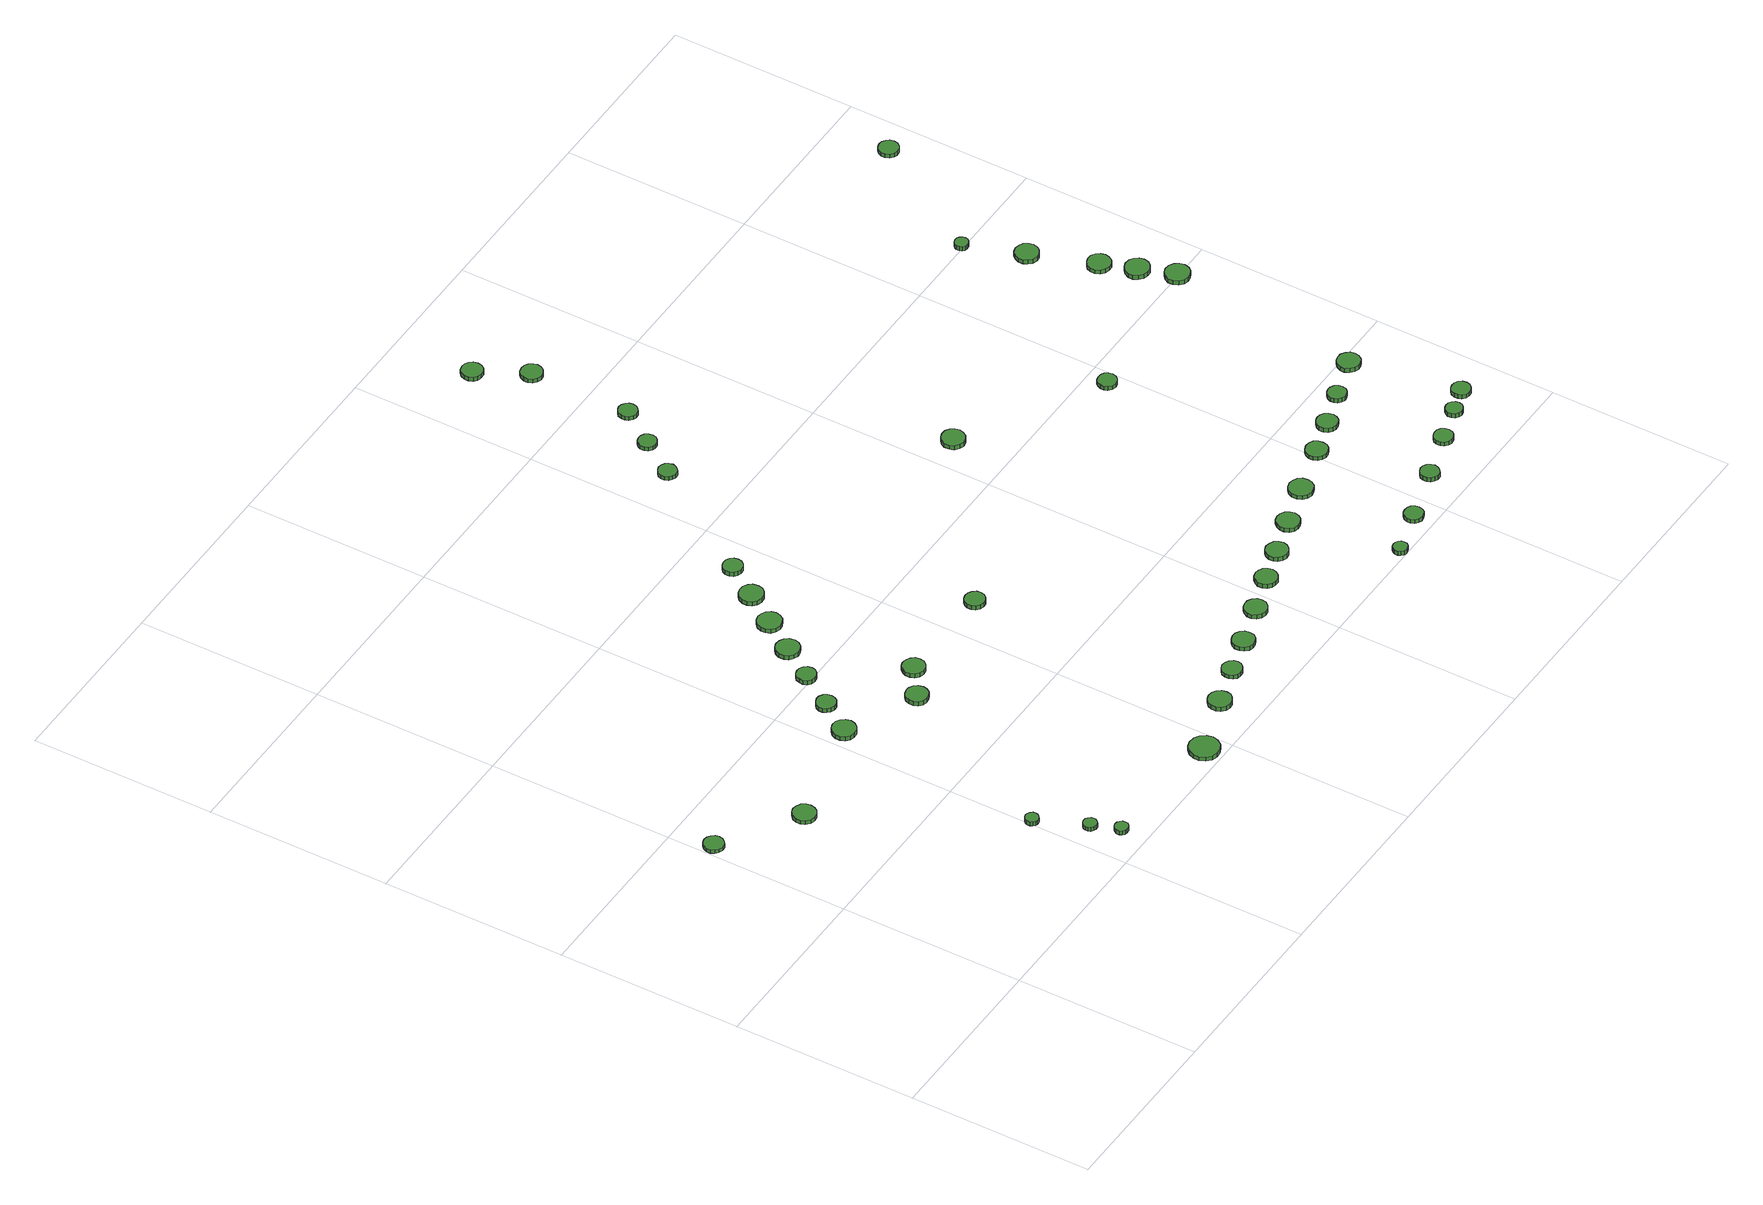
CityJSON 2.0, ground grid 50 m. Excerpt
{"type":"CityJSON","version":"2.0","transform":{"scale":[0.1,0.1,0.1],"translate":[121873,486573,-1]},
"CityObjects":{
"tree1":{"type":"SolitaryVegetationObject","attributes":{"function":"something"},"geometry":[{"type":"MultiSurface","lod":"1","boundaries":[[[0,1,2,3,4,5,6,7,8,9,10,11,12,13,14]],[[15,16,17,18,19,20,21,22,23,24,25,26,27,28,29]],[[0,29,28,1]],[[1,28,27,2]],[[2,27,26,3]],[[3,26,25,4]],[[4,25,24,5]],[[5,24,23,6]],[[6,23,22,7]],[[7,22,21,8]],[[8,21,20,9]],[[9,20,19,10]],[[10,19,18,11]],[[11,18,17,12]],[[12,17,16,13]],[[13,16,15,14]],[[14,15,29,0]]]}]},
"tree2":{"type":"SolitaryVegetationObject","attributes":{"function":"something"},"geometry":[{"type":"MultiSurface","lod":"1","boundaries":[[[30,31,32,33,34,35,36,37,38,39,40,41,42,43,44]],[[45,46,47,48,49,50,51,52,53,54,55,56,57,58,59]],[[30,59,58,31]],[[31,58,57,32]],[[32,57,56,33]],[[33,56,55,34]],[[34,55,54,35]],[[35,54,53,36]],[[36,53,52,37]],[[37,52,51,38]],[[38,51,50,39]],[[39,50,49,40]],[[40,49,48,41]],[[41,48,47,42]],[[42,47,46,43]],[[43,46,45,44]],[[44,45,59,30]]]}]},
"tree3":{"type":"SolitaryVegetationObject","attributes":{"function":"something"},"geometry":[{"type":"MultiSurface","lod":"1","boundaries":[[[60,61,62,63,64,65,66,67,68,69,70,71,72,73,74]],[[75,76,77,78,79,80,81,82,83,84,85,86,87,88,89]],[[60,89,88,61]],[[61,88,87,62]],[[62,87,86,63]],[[63,86,85,64]],[[64,85,84,65]],[[65,84,83,66]],[[66,83,82,67]],[[67,82,81,68]],[[68,81,80,69]],[[69,80,79,70]],[[70,79,78,71]],[[71,78,77,72]],[[72,77,76,73]],[[73,76,75,74]],[[74,75,89,60]]]}]},
"tree4":{"type":"SolitaryVegetationObject","attributes":{"function":"something"},"geometry":[{"type":"MultiSurface","lod":"1","boundaries":[[[90,91,92,93,94,95,96,97,98,99,100,101,102,103,104]],[[105,106,107,108,109,110,111,112,113,114,115,116,117,118,119]],[[90,119,118,91]],[[91,118,117,92]],[[92,117,116,93]],[[93,116,115,94]],[[94,115,114,95]],[[95,114,113,96]],[[96,113,112,97]],[[97,112,111,98]],[[98,111,110,99]],[[99,110,109,100]],[[100,109,108,101]],[[101,108,107,102]],[[102,107,106,103]],[[103,106,105,104]],[[104,105,119,90]]]}]},
"tree5":{"type":"SolitaryVegetationObject","attributes":{"function":"something"},"geometry":[{"type":"MultiSurface","lod":"1","boundaries":[[[120,121,122,123,124,125,126,127,128,129,130,131,132,133,134]],[[135,136,137,138,139,140,141,142,143,144,145,146,147,148,149]],[[120,149,148,121]],[[121,148,147,122]],[[122,147,146,123]],[[123,146,145,124]],[[124,145,144,125]],[[125,144,143,126]],[[126,143,142,127]],[[127,142,141,128]],[[128,141,140,129]],[[129,140,139,130]],[[130,139,138,131]],[[131,138,137,132]],[[132,137,136,133]],[[133,136,135,134]],[[134,135,149,120]]]}]},
"tree6":{"type":"SolitaryVegetationObject","attributes":{"function":"something"},"geometry":[{"type":"MultiSurface","lod":"1","boundaries":[[[150,151,152,153,154,155,156,157,158,159,160,161,162,163,164]],[[165,166,167,168,169,170,171,172,173,174,175,176,177,178,179]],[[150,179,178,151]],[[151,178,177,152]],[[152,177,176,153]],[[153,176,175,154]],[[154,175,174,155]],[[155,174,173,156]],[[156,173,172,157]],[[157,172,171,158]],[[158,171,170,159]],[[159,170,169,160]],[[160,169,168,161]],[[161,168,167,162]],[[162,167,166,163]],[[163,166,165,164]],[[164,165,179,150]]]}]},
"tree7":{"type":"SolitaryVegetationObject","attributes":{"function":"something"},"geometry":[{"type":"MultiSurface","lod":"1","boundaries":[[[180,181,182,183,184,185,186,187,188,189,190,191,192,193,194]],[[195,196,197,198,199,200,201,202,203,204,205,206,207,208,209]],[[180,209,208,181]],[[181,208,207,182]],[[182,207,206,183]],[[183,206,205,184]],[[184,205,204,185]],[[185,204,203,186]],[[186,203,202,187]],[[187,202,201,188]],[[188,201,200,189]],[[189,200,199,190]],[[190,199,198,191]],[[191,198,197,192]],[[192,197,196,193]],[[193,196,195,194]],[[194,195,209,180]]]}]},
"tree8":{"type":"SolitaryVegetationObject","attributes":{"function":"something"},"geometry":[{"type":"MultiSurface","lod":"1","boundaries":[[[210,211,212,213,214,215,216,217,218,219,220,221,222,223,224]],[[225,226,227,228,229,230,231,232,233,234,235,236,237,238,239]],[[210,239,238,211]],[[211,238,237,212]],[[212,237,236,213]],[[213,236,235,214]],[[214,235,234,215]],[[215,234,233,216]],[[216,233,232,217]],[[217,232,231,218]],[[218,231,230,219]],[[219,230,229,220]],[[220,229,228,221]],[[221,228,227,222]],[[222,227,226,223]],[[223,226,225,224]],[[224,225,239,210]]]}]},
"tree9":{"type":"SolitaryVegetationObject","attributes":{"function":"something"},"geometry":[{"type":"MultiSurface","lod":"1","boundaries":[[[240,241,242,243,244,245,246,247,248,249,250,251,252,253,254]],[[255,256,257,258,259,260,261,262,263,264,265,266,267,268,269]],[[240,269,268,241]],[[241,268,267,242]],[[242,267,266,243]],[[243,266,265,244]],[[244,265,264,245]],[[245,264,263,246]],[[246,263,262,247]],[[247,262,261,248]],[[248,261,260,249]],[[249,260,259,250]],[[250,259,258,251]],[[251,258,257,252]],[[252,257,256,253]],[[253,256,255,254]],[[254,255,269,240]]]}]},
"tree10":{"type":"SolitaryVegetationObject","attributes":{"function":"something"},"geometry":[{"type":"MultiSurface","lod":"1","boundaries":[[[270,271,272,273,274,275,276,277,278,279,280,281,282,283,284]],[[285,286,287,288,289,290,291,292,293,294,295,296,297,298,299]],[[270,299,298,271]],[[271,298,297,272]],[[272,297,296,273]],[[273,296,295,274]],[[274,295,294,275]],[[275,294,293,276]],[[276,293,292,277]],[[277,292,291,278]],[[278,291,290,279]],[[279,290,289,280]],[[280,289,288,281]],[[281,288,287,282]],[[282,287,286,283]],[[283,286,285,284]],[[284,285,299,270]]]}]},
"tree11":{"type":"SolitaryVegetationObject","attributes":{"function":"something"},"geometry":[{"type":"MultiSurface","lod":"1","boundaries":[[[300,301,302,303,304,305,306,307,308,309,310,311,312,313,314]],[[315,316,317,318,319,320,321,322,323,324,325,326,327,328,329]],[[300,329,328,301]],[[301,328,327,302]],[[302,327,326,303]],[[303,326,325,304]],[[304,325,324,305]],[[305,324,323,306]],[[306,323,322,307]],[[307,322,321,308]],[[308,321,320,309]],[[309,320,319,310]],[[310,319,318,311]],[[311,318,317,312]],[[312,317,316,313]],[[313,316,315,314]],[[314,315,329,300]]]}]},
"tree12":{"type":"SolitaryVegetationObject","attributes":{"function":"something"},"geometry":[{"type":"MultiSurface","lod":"1","boundaries":[[[330,331,332,333,334,335,336,337,338,339,340,341,342,343,344]],[[345,346,347,348,349,350,351,352,353,354,355,356,357,358,359]],[[330,359,358,331]],[[331,358,357,332]],[[332,357,356,333]],[[333,356,355,334]],[[334,355,354,335]],[[335,354,353,336]],[[336,353,352,337]],[[337,352,351,338]],[[338,351,350,339]],[[339,350,349,340]],[[340,349,348,341]],[[341,348,347,342]],[[342,347,346,343]],[[343,346,345,344]],[[344,345,359,330]]]}]},
"tree13":{"type":"SolitaryVegetationObject","attributes":{"function":"something"},"geometry":[{"type":"MultiSurface","lod":"1","boundaries":[[[360,361,362,363,364,365,366,367,368,369,370,371,372,373,374]],[[375,376,377,378,379,380,381,382,383,384,385,386,387,388,389]],[[360,389,388,361]],[[361,388,387,362]],[[362,387,386,363]],[[363,386,385,364]],[[364,385,384,365]],[[365,384,383,366]],[[366,383,382,367]],[[367,382,381,368]],[[368,381,380,369]],[[369,380,379,370]],[[370,379,378,371]],[[371,378,377,372]],[[372,377,376,373]],[[373,376,375,374]],[[374,375,389,360]]]}]},
"tree14":{"type":"SolitaryVegetationObject","attributes":{"function":"something"},"geometry":[{"type":"MultiSurface","lod":"1","boundaries":[[[390,391,392,393,394,395,396,397,398,399,400,401,402,403,404]],[[405,406,407,408,409,410,411,412,413,414,415,416,417,418,419]],[[390,419,418,391]],[[391,418,417,392]],[[392,417,416,393]],[[393,416,415,394]],[[394,415,414,395]],[[395,414,413,396]],[[396,413,412,397]],[[397,412,411,398]],[[398,411,410,399]],[[399,410,409,400]],[[400,409,408,401]],[[401,408,407,402]],[[402,407,406,403]],[[403,406,405,404]],[[404,405,419,390]]]}]},
"tree15":{"type":"SolitaryVegetationObject","attributes":{"function":"something"},"geometry":[{"type":"MultiSurface","lod":"1","boundaries":[[[420,421,422,423,424,425,426,427,428,429,430,431,432,433,434]],[[435,436,437,438,439,440,441,442,443,444,445,446,447,448,449]],[[420,449,448,421]],[[421,448,447,422]],[[422,447,446,423]],[[423,446,445,424]],[[424,445,444,425]],[[425,444,443,426]],[[426,443,442,427]],[[427,442,441,428]],[[428,441,440,429]],[[429,440,439,430]],[[430,439,438,431]],[[431,438,437,432]],[[432,437,436,433]],[[433,436,435,434]],[[434,435,449,420]]]}]},
"tree16":{"type":"SolitaryVegetationObject","attributes":{"function":"something"},"geometry":[{"type":"MultiSurface","lod":"1","boundaries":[[[450,451,452,453,454,455,456,457,458,459,460,461,462,463,464]],[[465,466,467,468,469,470,471,472,473,474,475,476,477,478,479]],[[450,479,478,451]],[[451,478,477,452]],[[452,477,476,453]],[[453,476,475,454]],[[454,475,474,455]],[[455,474,473,456]],[[456,473,472,457]],[[457,472,471,458]],[[458,471,470,459]],[[459,470,469,460]],[[460,469,468,461]],[[461,468,467,462]],[[462,467,466,463]],[[463,466,465,464]],[[464,465,479,450]]]}]},
"tree17":{"type":"SolitaryVegetationObject","attributes":{"function":"something"},"geometry":[{"type":"MultiSurface","lod":"1","boundaries":[[[480,481,482,483,484,485,486,487,488,489,490,491,492,493,494]],[[495,496,497,498,499,500,501,502,503,504,505,506,507,508,509]],[[480,509,508,481]],[[481,508,507,482]],[[482,507,506,483]],[[483,506,505,484]],[[484,505,504,485]],[[485,504,503,486]],[[486,503,502,487]],[[487,502,501,488]],[[488,501,500,489]],[[489,500,499,490]],[[490,499,498,491]],[[491,498,497,492]],[[492,497,496,493]],[[493,496,495,494]],[[494,495,509,480]]]}]},
"tree18":{"type":"SolitaryVegetationObject","attributes":{"function":"something"},"geometry":[{"type":"MultiSurface","lod":"1","boundaries":[[[510,511,512,513,514,515,516,517,518,519,520,521,522,523,524]],[[525,526,527,528,529,530,531,532,533,534,535,536,537,538,539]],[[510,539,538,511]],[[511,538,537,512]],[[512,537,536,513]],[[513,536,535,514]],[[514,535,534,515]],[[515,534,533,516]],[[516,533,532,517]],[[517,532,531,518]],[[518,531,530,519]],[[519,530,529,520]],[[520,529,528,521]],[[521,528,527,522]],[[522,527,526,523]],[[523,526,525,524]],[[524,525,539,510]]]}]},
"tree19":{"type":"SolitaryVegetationObject","attributes":{"function":"something"},"geometry":[{"type":"MultiSurface","lod":"1","boundaries":[[[540,541,542,543,544,545,546,547,548,549,550,551,552,553,554]],[[555,556,557,558,559,560,561,562,563,564,565,566,567,568,569]],[[540,569,568,541]],[[541,568,567,542]],[[542,567,566,543]],[[543,566,565,544]],[[544,565,564,545]],[[545,564,563,546]],[[546,563,562,547]],[[547,562,561,548]],[[548,561,560,549]],[[549,560,559,550]],[[550,559,558,551]],[[551,558,557,552]],[[552,557,556,553]],[[553,556,555,554]],[[554,555,569,540]]]}]},
"tree20":{"type":"SolitaryVegetationObject","attributes":{"function":"something"},"geometry":[{"type":"MultiSurface","lod":"1","boundaries":[[[570,571,572,573,574,575,576,577,578,579,580,581,582,583,584]],[[585,586,587,588,589,590,591,592,593,594,595,596,597,598,599]],[[570,599,598,571]],[[571,598,597,572]],[[572,597,596,573]],[[573,596,595,574]],[[574,595,594,575]],[[575,594,593,576]],[[576,593,592,577]],[[577,592,591,578]],[[578,591,590,579]],[[579,590,589,580]],[[580,589,588,581]],[[581,588,587,582]],[[582,587,586,583]],[[583,586,585,584]],[[584,585,599,570]]]}]},
"tree21":{"type":"SolitaryVegetationObject","attributes":{"function":"something"},"geometry":[{"type":"MultiSurface","lod":"1","boundaries":[[[600,601,602,603,604,605,606,607,608,609,610,611,612,613,614]],[[615,616,617,618,619,620,621,622,623,624,625,626,627,628,629]],[[600,629,628,601]],[[601,628,627,602]],[[602,627,626,603]],[[603,626,625,604]],[[604,625,624,605]],[[605,624,623,606]],[[606,623,622,607]],[[607,622,621,608]],[[608,621,620,609]],[[609,620,619,610]],[[610,619,618,611]],[[611,618,617,612]],[[612,617,616,613]],[[613,616,615,614]],[[614,615,629,600]]]}]},
"tree22":{"type":"SolitaryVegetationObject","attributes":{"function":"something"},"geometry":[{"type":"MultiSurface","lod":"1","boundaries":[[[630,631,632,633,634,635,636,637,638,639,640,641,642,643,644]],[[645,646,647,648,649,650,651,652,653,654,655,656,657,658,659]],[[630,659,658,631]],[[631,658,657,632]],[[632,657,656,633]],[[633,656,655,634]],[[634,655,654,635]],[[635,654,653,636]],[[636,653,652,637]],[[637,652,651,638]],[[638,651,650,639]],[[639,650,649,640]],[[640,649,648,641]],[[641,648,647,642]],[[642,647,646,643]],[[643,646,645,644]],[[644,645,659,630]]]}]},
"tree23":{"type":"SolitaryVegetationObject","attributes":{"function":"something"},"geometry":[{"type":"MultiSurface","lod":"1","boundaries":[[[660,661,662,663,664,665,666,667,668,669,670,671,672,673,674]],[[675,676,677,678,679,680,681,682,683,684,685,686,687,688,689]],[[660,689,688,661]],[[661,688,687,662]],[[662,687,686,663]],[[663,686,685,664]],[[664,685,684,665]],[[665,684,683,666]],[[666,683,682,667]],[[667,682,681,668]],[[668,681,680,669]],[[669,680,679,670]],[[670,679,678,671]],[[671,678,677,672]],[[672,677,676,673]],[[673,676,675,674]],[[674,675,689,660]]]}]},
"tree24":{"type":"SolitaryVegetationObject","attributes":{"function":"something"},"geometry":[{"type":"MultiSurface","lod":"1","boundaries":[[[690,691,692,693,694,695,696,697,698,699,700,701,702,703,704]],[[705,706,707,708,709,710,711,712,713,714,715,716,717,718,719]],[[690,719,718,691]],[[691,718,717,692]],[[692,717,716,693]],[[693,716,715,694]],[[694,715,714,695]],[[695,714,713,696]],[[696,713,712,697]],[[697,712,711,698]],[[698,711,710,699]],[[699,710,709,700]],[[700,709,708,701]],[[701,708,707,702]],[[702,707,706,703]],[[703,706,705,704]],[[704,705,719,690]]]}]},
"tree25":{"type":"SolitaryVegetationObject","attributes":{"function":"something"},"geometry":[{"type":"MultiSurface","lod":"1","boundaries":[[[720,721,722,723,724,725,726,727,728,729,730,731,732,733,734]],[[735,736,737,738,739,740,741,742,743,744,745,746,747,748,749]],[[720,749,748,721]],[[721,748,747,722]],[[722,747,746,723]],[[723,746,745,724]],[[724,745,744,725]],[[725,744,743,726]],[[726,743,742,727]],[[727,742,741,728]],[[728,741,740,729]],[[729,740,739,730]],[[730,739,738,731]],[[731,738,737,732]],[[732,737,736,733]],[[733,736,735,734]],[[734,735,749,720]]]}]},
"tree26":{"type":"SolitaryVegetationObject","attributes":{"function":"something"},"geometry":[{"type":"MultiSurface","lod":"1","boundaries":[[[750,751,752,753,754,755,756,757,758,759,760,761,762,763,764]],[[765,766,767,768,769,770,771,772,773,774,775,776,777,778,779]],[[750,779,778,751]],[[751,778,777,752]],[[752,777,776,753]],[[753,776,775,754]],[[754,775,774,755]],[[755,774,773,756]],[[756,773,772,757]],[[757,772,771,758]],[[758,771,770,759]],[[759,770,769,760]],[[760,769,768,761]],[[761,768,767,762]],[[762,767,766,763]],[[763,766,765,764]],[[764,765,779,750]]]}]},
"tree27":{"type":"SolitaryVegetationObject","attributes":{"function":"something"},"geometry":[{"type":"MultiSurface","lod":"1","boundaries":[[[780,781,782,783,784,785,786,787,788,789,790,791,792,793,794]],[[795,796,797,798,799,800,801,802,803,804,805,806,807,808,809]],[[780,809,808,781]],[[781,808,807,782]],[[782,807,806,783]],[[783,806,805,784]],[[784,805,804,785]],[[785,804,803,786]],[[786,803,802,787]],[[787,802,801,788]],[[788,801,800,789]],[[789,800,799,790]],[[790,799,798,791]],[[791,798,797,792]],[[792,797,796,793]],[[793,796,795,794]],[[794,795,809,780]]]}]},
"tree28":{"type":"SolitaryVegetationObject","attributes":{"function":"something"},"geometry":[{"type":"MultiSurface","lod":"1","boundaries":[[[810,811,812,813,814,815,816,817,818,819,820,821,822,823,824]],[[825,826,827,828,829,830,831,832,833,834,835,836,837,838,839]],[[810,839,838,811]],[[811,838,837,812]],[[812,837,836,813]],[[813,836,835,814]],[[814,835,834,815]],[[815,834,833,816]],[[816,833,832,817]],[[817,832,831,818]],[[818,831,830,819]],[[819,830,829,820]],[[820,829,828,821]],[[821,828,827,822]],[[822,827,826,823]],[[823,826,825,824]],[[824,825,839,810]]]}]},
"tree29":{"type":"SolitaryVegetationObject","attributes":{"function":"something"},"geometry":[{"type":"MultiSurface","lod":"1","boundaries":[[[840,841,842,843,844,845,846,847,848,849,850,851,852,853,854]],[[855,856,857,858,859,860,861,862,863,864,865,866,867,868,869]],[[840,869,868,841]],[[841,868,867,842]],[[842,867,866,843]],[[843,866,865,844]],[[844,865,864,845]],[[845,864,863,846]],[[846,863,862,847]],[[847,862,861,848]],[[848,861,860,849]],[[849,860,859,850]],[[850,859,858,851]],[[851,858,857,852]],[[852,857,856,853]],[[853,856,855,854]],[[854,855,869,840]]]}]},
"tree30":{"type":"SolitaryVegetationObject","attributes":{"function":"something"},"geometry":[{"type":"MultiSurface","lod":"1","boundaries":[[[870,871,872,873,874,875,876,877,878,879,880,881,882,883,884]],[[885,886,887,888,889,890,891,892,893,894,895,896,897,898,899]],[[870,899,898,871]],[[871,898,897,872]],[[872,897,896,873]],[[873,896,895,874]],[[874,895,894,875]],[[875,894,893,876]],[[876,893,892,877]],[[877,892,891,878]],[[878,891,890,879]],[[879,890,889,880]],[[880,889,888,881]],[[881,888,887,882]],[[882,887,886,883]],[[883,886,885,884]],[[884,885,899,870]]]}]},
"tree31":{"type":"SolitaryVegetationObject","attributes":{"function":"something"},"geometry":[{"type":"MultiSurface","lod":"1","boundaries":[[[900,901,902,903,904,905,906,907,908,909,910,911,912,913,914]],[[915,916,917,918,919,920,921,922,923,924,925,926,927,928,929]],[[900,929,928,901]],[[901,928,927,902]],[[902,927,926,903]],[[903,926,925,904]],[[904,925,924,905]],[[905,924,923,906]],[[906,923,922,907]],[[907,922,921,908]],[[908,921,920,909]],[[909,920,919,910]],[[910,919,918,911]],[[911,918,917,912]],[[912,917,916,913]],[[913,916,915,914]],[[914,915,929,900]]]}]},
"tree32":{"type":"SolitaryVegetationObject","attributes":{"function":"something"},"geometry":[{"type":"MultiSurface","lod":"1","boundaries":[[[930,931,932,933,934,935,936,937,938,939,940,941,942,943,944]],[[945,946,947,948,949,950,951,952,953,954,955,956,957,958,959]],[[930,959,958,931]],[[931,958,957,932]],[[932,957,956,933]],[[933,956,955,934]],[[934,955,954,935]],[[935,954,953,936]],[[936,953,952,937]],[[937,952,951,938]],[[938,951,950,939]],[[939,950,949,940]],[[940,949,948,941]],[[941,948,947,942]],[[942,947,946,943]],[[943,946,945,944]],[[944,945,959,930]]]}]},
"tree33":{"type":"SolitaryVegetationObject","attributes":{"function":"something"},"geometry":[{"type":"MultiSurface","lod":"1","boundaries":[[[960,961,962,963,964,965,966,967,968,969,970,971,972,973,974]],[[975,976,977,978,979,980,981,982,983,984,985,986,987,988,989]],[[960,989,988,961]],[[961,988,987,962]],[[962,987,986,963]],[[963,986,985,964]],[[964,985,984,965]],[[965,984,983,966]],[[966,983,982,967]],[[967,982,981,968]],[[968,981,980,969]],[[969,980,979,970]],[[970,979,978,971]],[[971,978,977,972]],[[972,977,976,973]],[[973,976,975,974]],[[974,975,989,960]]]}]},
"tree34":{"type":"SolitaryVegetationObject","attributes":{"function":"something"},"geometry":[{"type":"MultiSurface","lod":"1","boundaries":[[[990,991,992,993,994,995,996,997,998,999,1000,1001,1002,1003,1004]],[[1005,1006,1007,1008,1009,1010,1011,1012,1013,1014,1015,1016,1017,1018,1019]],[[990,1019,1018,991]],[[991,1018,1017,992]],[[992,1017,1016,993]],[[993,1016,1015,994]],[[994,1015,1014,995]],[[995,1014,1013,996]],[[996,1013,1012,997]],[[997,1012,1011,998]],[[998,1011,1010,999]],[[999,1010,1009,1000]],[[1000,1009,1008,1001]],[[1001,1008,1007,1002]],[[1002,1007,1006,1003]],[[1003,1006,1005,1004]],[[1004,1005,1019,990]]]}]},
"tree35":{"type":"SolitaryVegetationObject","attributes":{"function":"something"},"geometry":[{"type":"MultiSurface","lod":"1","boundaries":[[[1020,1021,1022,1023,1024,1025,1026,1027,1028,1029,1030,1031,1032,1033,1034]],[[1035,1036,1037,1038,1039,1040,1041,1042,1043,1044,1045,1046,1047,1048,1049]],[[1020,1049,1048,1021]],[[1021,1048,1047,1022]],[[1022,1047,1046,1023]],[[1023,1046,1045,1024]],[[1024,1045,1044,1025]],[[1025,1044,1043,1026]],[[1026,1043,1042,1027]],[[1027,1042,1041,1028]],[[1028,1041,1040,1029]],[[1029,1040,1039,1030]],[[1030,1039,1038,1031]],[[1031,1038,1037,1032]],[[1032,1037,1036,1033]],[[1033,1036,1035,1034]],[[1034,1035,1049,1020]]]}]},
"tree36":{"type":"SolitaryVegetationObject","attributes":{"function":"something"},"geometry":[{"type":"MultiSurface","lod":"1","boundaries":[[[1050,1051,1052,1053,1054,1055,1056,1057,1058,1059,1060,1061,1062,1063,1064]],[[1065,1066,1067,1068,1069,1070,1071,1072,1073,1074,1075,1076,1077,1078,1079]],[[1050,1079,1078,1051]],[[1051,1078,1077,1052]],[[1052,1077,1076,1053]],[[1053,1076,1075,1054]],[[1054,1075,1074,1055]],[[1055,1074,1073,1056]],[[1056,1073,1072,1057]],[[1057,1072,1071,1058]],[[1058,1071,1070,1059]],[[1059,1070,1069,1060]],[[1060,1069,1068,1061]],[[1061,1068,1067,1062]],[[1062,1067,1066,1063]],[[1063,1066,1065,1064]],[[1064,1065,1079,1050]]]}]},
"tree37":{"type":"SolitaryVegetationObject","attributes":{"function":"something"},"geometry":[{"type":"MultiSurface","lod":"1","boundaries":[[[1080,1081,1082,1083,1084,1085,1086,1087,1088,1089,1090,1091,1092,1093,1094]],[[1095,1096,1097,1098,1099,1100,1101,1102,1103,1104,1105,1106,1107,1108,1109]],[[1080,1109,1108,1081]],[[1081,1108,1107,1082]],[[1082,1107,1106,1083]],[[1083,1106,1105,1084]],[[1084,1105,1104,1085]],[[1085,1104,1103,1086]],[[1086,1103,1102,1087]],[[1087,1102,1101,1088]],[[1088,1101,1100,1089]],[[1089,1100,1099,1090]],[[1090,1099,1098,1091]],[[1091,1098,1097,1092]],[[1092,1097,1096,1093]],[[1093,1096,1095,1094]],[[1094,1095,1109,1080]]]}]},
"tree38":{"type":"SolitaryVegetationObject","attributes":{"function":"something"},"geometry":[{"type":"MultiSurface","lod":"1","boundaries":[[[1110,1111,1112,1113,1114,1115,1116,1117,1118,1119,1120,1121,1122,1123,1124]],[[1125,1126,1127,1128,1129,1130,1131,1132,1133,1134,1135,1136,1137,1138,1139]],[[1110,1139,1138,1111]],[[1111,1138,1137,1112]],[[1112,1137,1136,1113]],[[1113,1136,1135,1114]],[[1114,1135,1134,1115]],[[1115,1134,1133,1116]],[[1116,1133,1132,1117]],[[1117,1132,1131,1118]],[[1118,1131,1130,1119]],[[1119,1130,1129,1120]],[[1120,1129,1128,1121]],[[1121,1128,1127,1122]],[[1122,1127,1126,1123]],[[1123,1126,1125,1124]],[[1124,1125,1139,1110]]]}]},
"tree39":{"type":"SolitaryVegetationObject","attributes":{"function":"something"},"geometry":[{"type":"MultiSurface","lod":"1","boundaries":[[[1140,1141,1142,1143,1144,1145,1146,1147,1148,1149,1150,1151,1152,1153,1154]],[[1155,1156,1157,1158,1159,1160,1161,1162,1163,1164,1165,1166,1167,1168,1169]],[[1140,1169,1168,1141]],[[1141,1168,1167,1142]],[[1142,1167,1166,1143]],[[1143,1166,1165,1144]],[[1144,1165,1164,1145]],[[1145,1164,1163,1146]],[[1146,1163,1162,1147]],[[1147,1162,1161,1148]],[[1148,1161,1160,1149]],[[1149,1160,1159,1150]],[[1150,1159,1158,1151]],[[1151,1158,1157,1152]],[[1152,1157,1156,1153]],[[1153,1156,1155,1154]],[[1154,1155,1169,1140]]]}]},
"tree40":{"type":"SolitaryVegetationObject","attributes":{"function":"something"},"geometry":[{"type":"MultiSurface","lod":"1","boundaries":[[[1170,1171,1172,1173,1174,1175,1176,1177,1178,1179,1180,1181,1182,1183,1184]],[[1185,1186,1187,1188,1189,1190,1191,1192,1193,1194,1195,1196,1197,1198,1199]],[[1170,1199,1198,1171]],[[1171,1198,1197,1172]],[[1172,1197,1196,1173]],[[1173,1196,1195,1174]],[[1174,1195,1194,1175]],[[1175,1194,1193,1176]],[[1176,1193,1192,1177]],[[1177,1192,1191,1178]],[[1178,1191,1190,1179]],[[1179,1190,1189,1180]],[[1180,1189,1188,1181]],[[1181,1188,1187,1182]],[[1182,1187,1186,1183]],[[1183,1186,1185,1184]],[[1184,1185,1199,1170]]]}]},
"tree41":{"type":"SolitaryVegetationObject","attributes":{"function":"something"},"geometry":[{"type":"MultiSurface","lod":"1","boundaries":[[[1200,1201,1202,1203,1204,1205,1206,1207,1208,1209,1210,1211,1212,1213,1214]],[[1215,1216,1217,1218,1219,1220,1221,1222,1223,1224,1225,1226,1227,1228,1229]],[[1200,1229,1228,1201]],[[1201,1228,1227,1202]],[[1202,1227,1226,1203]],[[1203,1226,1225,1204]],[[1204,1225,1224,1205]],[[1205,1224,1223,1206]],[[1206,1223,1222,1207]],[[1207,1222,1221,1208]],[[1208,1221,1220,1209]],[[1209,1220,1219,1210]],[[1210,1219,1218,1211]],[[1211,1218,1217,1212]],[[1212,1217,1216,1213]],[[1213,1216,1215,1214]],[[1214,1215,1229,1200]]]}]},
"tree42":{"type":"SolitaryVegetationObject","attributes":{"function":"something"},"geometry":[{"type":"MultiSurface","lod":"1","boundaries":[[[1230,1231,1232,1233,1234,1235,1236,1237,1238,1239,1240,1241,1242,1243,1244]],[[1245,1246,1247,1248,1249,1250,1251,1252,1253,1254,1255,1256,1257,1258,1259]],[[1230,1259,1258,1231]],[[1231,1258,1257,1232]],[[1232,1257,1256,1233]],[[1233,1256,1255,1234]],[[1234,1255,1254,1235]],[[1235,1254,1253,1236]],[[1236,1253,1252,1237]],[[1237,1252,1251,1238]],[[1238,1251,1250,1239]],[[1239,1250,1249,1240]],[[1240,1249,1248,1241]],[[1241,1248,1247,1242]],[[1242,1247,1246,1243]],[[1243,1246,1245,1244]],[[1244,1245,1259,1230]]]}]},
"tree43":{"type":"SolitaryVegetationObject","attributes":{"function":"something"},"geometry":[{"type":"MultiSurface","lod":"1","boundaries":[[[1260,1261,1262,1263,1264,1265,1266,1267,1268,1269,1270,1271,1272,1273,1274]],[[1275,1276,1277,1278,1279,1280,1281,1282,1283,1284,1285,1286,1287,1288,1289]],[[1260,1289,1288,1261]],[[1261,1288,1287,1262]],[[1262,1287,1286,1263]],[[1263,1286,1285,1264]],[[1264,1285,1284,1265]],[[1265,1284,1283,1266]],[[1266,1283,1282,1267]],[[1267,1282,1281,1268]],[[1268,1281,1280,1269]],[[1269,1280,1279,1270]],[[1270,1279,1278,1271]],[[1271,1278,1277,1272]],[[1272,1277,1276,1273]],[[1273,1276,1275,1274]],[[1274,1275,1289,1260]]]}]},
"tree44":{"type":"SolitaryVegetationObject","attributes":{"function":"something"},"geometry":[{"type":"MultiSurface","lod":"1","boundaries":[[[1290,1291,1292,1293,1294,1295,1296,1297,1298,1299,1300,1301,1302,1303,1304]],[[1305,1306,1307,1308,1309,1310,1311,1312,1313,1314,1315,1316,1317,1318,1319]],[[1290,1319,1318,1291]],[[1291,1318,1317,1292]],[[1292,1317,1316,1293]],[[1293,1316,1315,1294]],[[1294,1315,1314,1295]],[[1295,1314,1313,1296]],[[1296,1313,1312,1297]],[[1297,1312,1311,1298]],[[1298,1311,1310,1299]],[[1299,1310,1309,1300]],[[1300,1309,1308,1301]],[[1301,1308,1307,1302]],[[1302,1307,1306,1303]],[[1303,1306,1305,1304]],[[1304,1305,1319,1290]]]}]},
"tree45":{"type":"SolitaryVegetationObject","attributes":{"function":"something"},"geometry":[{"type":"MultiSurface","lod":"1","boundaries":[[[1320,1321,1322,1323,1324,1325,1326,1327,1328,1329,1330,1331,1332,1333,1334]],[[1335,1336,1337,1338,1339,1340,1341,1342,1343,1344,1345,1346,1347,1348,1349]],[[1320,1349,1348,1321]],[[1321,1348,1347,1322]],[[1322,1347,1346,1323]],[[1323,1346,1345,1324]],[[1324,1345,1344,1325]],[[1325,1344,1343,1326]],[[1326,1343,1342,1327]],[[1327,1342,1341,1328]],[[1328,1341,1340,1329]],[[1329,1340,1339,1330]],[[1330,1339,1338,1331]],[[1331,1338,1337,1332]],[[1332,1337,1336,1333]],[[1333,1336,1335,1334]],[[1334,1335,1349,1320]]]}]},
"tree46":{"type":"SolitaryVegetationObject","attributes":{"function":"something"},"geometry":[{"type":"MultiSurface","lod":"1","boundaries":[[[1350,1351,1352,1353,1354,1355,1356,1357,1358,1359,1360,1361,1362,1363,1364]],[[1365,1366,1367,1368,1369,1370,1371,1372,1373,1374,1375,1376,1377,1378,1379]],[[1350,1379,1378,1351]],[[1351,1378,1377,1352]],[[1352,1377,1376,1353]],[[1353,1376,1375,1354]],[[1354,1375,1374,1355]],[[1355,1374,1373,1356]],[[1356,1373,1372,1357]],[[1357,1372,1371,1358]],[[1358,1371,1370,1359]],[[1359,1370,1369,1360]],[[1360,1369,1368,1361]],[[1361,1368,1367,1362]],[[1362,1367,1366,1363]],[[1363,1366,1365,1364]],[[1364,1365,1379,1350]]]}]},
"tree47":{"type":"SolitaryVegetationObject","attributes":{"function":"something"},"geometry":[{"type":"MultiSurface","lod":"1","boundaries":[[[1380,1381,1382,1383,1384,1385,1386,1387,1388,1389,1390,1391,1392,1393,1394]],[[1395,1396,1397,1398,1399,1400,1401,1402,1403,1404,1405,1406,1407,1408,1409]],[[1380,1409,1408,1381]],[[1381,1408,1407,1382]],[[1382,1407,1406,1383]],[[1383,1406,1405,1384]],[[1384,1405,1404,1385]],[[1385,1404,1403,1386]],[[1386,1403,1402,1387]],[[1387,1402,1401,1388]],[[1388,1401,1400,1389]],[[1389,1400,1399,1390]],[[1390,1399,1398,1391]],[[1391,1398,1397,1392]],[[1392,1397,1396,1393]],[[1393,1396,1395,1394]],[[1394,1395,1409,1380]]]}]}
},
"vertices":[
[56,888,19],[54,898,19],[47,907,19],[38,913,19],[27,914,19],[16,911,19],[8,903,19],[3,893,19],[3,882,19],[8,872,19],[16,865,19],[27,861,19],[38,862,19],[47,868,19],[54,877,19],[54,877,8],[47,868,8],[38,862,8],[27,861,8],[16,865,8],[8,872,8],[3,882,8],[3,893,8],[8,903,8],[16,911,8],[27,914,8],[38,913,8],[47,907,8],[54,898,8],[56,888,8],
[263,753,26],[260,765,26],[253,776,26],[242,782,26],[229,784,26],[217,780,26],[207,771,26],[202,759,26],[202,746,26],[207,735,26],[217,726,26],[229,722,26],[242,723,26],[253,730,26],[260,740,26],[260,740,14],[253,730,14],[242,723,14],[229,722,14],[217,726,14],[207,735,14],[202,746,14],[202,759,14],[207,771,14],[217,780,14],[229,784,14],[242,782,14],[253,776,14],[260,765,14],[263,753,14],
[517,267,32],[516,274,32],[511,280,32],[505,284,32],[497,285,32],[490,282,32],[485,277,32],[482,271,32],[482,263,32],[485,256,32],[490,251,32],[497,249,32],[505,250,32],[511,254,32],[516,260,32],[516,260,19],[511,254,19],[505,250,19],[497,249,19],[490,251,19],[485,256,19],[482,263,19],[482,271,19],[485,277,19],[490,282,19],[497,285,19],[505,284,19],[511,280,19],[516,274,19],[517,267,19],
[577,137,29],[576,145,29],[571,151,29],[565,155,29],[557,156,29],[550,153,29],[544,148,29],[541,141,29],[541,134,29],[544,127,29],[550,122,29],[557,119,29],[565,120,29],[571,124,29],[576,130,29],[576,130,17],[571,124,17],[565,120,17],[557,119,17],[550,122,17],[544,127,17],[541,134,17],[541,141,17],[544,148,17],[550,153,17],[557,156,17],[565,155,17],[571,151,17],[576,145,17],[577,137,17],
[605,65,30],[604,72,30],[599,78,30],[593,82,30],[585,83,30],[578,81,30],[573,76,30],[569,69,30],[569,61,30],[573,54,30],[578,49,30],[585,47,30],[593,48,30],[599,52,30],[604,58,30],[604,58,17],[599,52,17],[593,48,17],[585,47,17],[578,49,17],[573,54,17],[569,61,17],[569,69,17],[573,76,17],[578,81,17],[585,83,17],[593,82,17],[599,78,17],[604,72,17],[605,65,17],
[573,827,29],[570,840,29],[562,851,29],[551,858,29],[538,859,29],[525,855,29],[515,846,29],[510,834,29],[510,821,29],[515,809,29],[525,800,29],[538,796,29],[551,797,29],[562,804,29],[570,815,29],[570,815,16],[562,804,16],[551,797,16],[538,796,16],[525,800,16],[515,809,16],[510,821,16],[510,834,16],[515,846,16],[525,855,16],[538,859,16],[551,858,16],[562,851,16],[570,840,16],[573,827,16],
[628,916,27],[626,927,27],[620,935,27],[610,941,27],[600,942,27],[589,938,27],[581,931,27],[577,921,27],[577,911,27],[581,901,27],[589,894,27],[600,890,27],[610,891,27],[620,897,27],[626,906,27],[626,906,14],[620,897,14],[610,891,14],[600,890,14],[589,894,14],[581,901,14],[577,911,14],[577,921,14],[581,931,14],[589,938,14],[600,942,14],[610,941,14],[620,935,14],[626,927,14],[628,916,14],
[986,47,23],[982,63,23],[972,77,23],[958,85,23],[941,87,23],[925,82,23],[913,71,23],[906,55,23],[906,39,23],[913,23,23],[925,12,23],[941,7,23],[958,9,23],[972,17,23],[982,31,23],[982,31,11],[972,17,11],[958,9,11],[941,7,11],[925,12,11],[913,23,11],[906,39,11],[906,55,11],[913,71,11],[925,82,11],[941,87,11],[958,85,11],[972,77,11],[982,63,11],[986,47,11],
[768,739,31],[765,752,31],[758,762,31],[747,768,31],[735,769,31],[723,765,31],[714,757,31],[709,746,31],[709,733,31],[714,722,31],[723,713,31],[735,710,31],[747,711,31],[758,717,31],[765,727,31],[765,727,18],[758,717,18],[747,711,18],[735,710,18],[723,713,18],[714,722,18],[709,733,18],[709,746,18],[714,757,18],[723,765,18],[735,769,18],[747,768,18],[758,762,18],[765,752,18],[768,739,18],
[693,1011,24],[691,1022,24],[684,1031,24],[675,1036,24],[664,1037,24],[654,1034,24],[646,1027,24],[642,1017,24],[642,1006,24],[646,996,24],[654,989,24],[664,986,24],[675,987,24],[684,992,24],[691,1001,24],[691,1001,11],[684,992,11],[675,987,11],[664,986,11],[654,989,11],[646,996,11],[642,1006,11],[642,1017,11],[646,1027,11],[654,1034,11],[664,1037,11],[675,1036,11],[684,1031,11],[691,1022,11],[693,1011,11],
[759,1101,22],[756,1114,22],[748,1125,22],[737,1131,22],[724,1133,22],[711,1129,22],[701,1120,22],[696,1108,22],[696,1094,22],[701,1082,22],[711,1074,22],[724,1069,22],[737,1071,22],[748,1077,22],[756,1088,22],[756,1088,10],[748,1077,10],[737,1071,10],[724,1069,10],[711,1074,10],[701,1082,10],[696,1094,10],[696,1108,10],[701,1120,10],[711,1129,10],[724,1133,10],[737,1131,10],[748,1125,10],[756,1114,10],[759,1101,10],
[850,799,31],[848,811,31],[840,821,31],[829,827,31],[817,829,31],[805,825,31],[796,816,31],[791,805,31],[791,793,31],[796,781,31],[805,773,31],[817,769,31],[829,770,31],[840,777,31],[848,787,31],[848,787,19],[840,777,19],[829,770,19],[817,769,19],[805,773,19],[796,781,19],[791,793,19],[791,805,19],[796,816,19],[805,825,19],[817,829,19],[829,827,19],[840,821,19],[848,811,19],[850,799,19],
[822,1191,20],[819,1204,20],[811,1215,20],[799,1221,20],[786,1223,20],[773,1219,20],[763,1210,20],[758,1197,20],[758,1184,20],[763,1172,20],[773,1163,20],[786,1159,20],[799,1160,20],[811,1167,20],[819,1178,20],[819,1178,7],[811,1167,7],[799,1160,7],[786,1159,7],[773,1163,7],[763,1172,7],[758,1184,7],[758,1197,7],[763,1210,7],[773,1219,7],[786,1223,7],[799,1221,7],[811,1215,7],[819,1204,7],[822,1191,7],
[1148,107,18],[1146,120,18],[1138,130,18],[1127,136,18],[1114,138,18],[1102,134,18],[1092,125,18],[1087,113,18],[1087,101,18],[1092,89,18],[1102,80,18],[1114,76,18],[1127,78,18],[1138,84,18],[1146,94,18],[1146,94,5],[1138,84,5],[1127,78,5],[1114,76,5],[1102,80,5],[1092,89,5],[1087,101,5],[1087,113,5],[1092,125,5],[1102,134,5],[1114,138,5],[1127,136,5],[1138,130,5],[1146,120,5],[1148,107,5],
[883,1280,20],[881,1294,20],[873,1304,20],[861,1311,20],[848,1312,20],[835,1308,20],[825,1299,20],[820,1287,20],[820,1274,20],[825,1262,20],[835,1253,20],[848,1249,20],[861,1250,20],[873,1257,20],[881,1267,20],[881,1267,7],[873,1257,7],[861,1250,7],[848,1249,7],[835,1253,7],[825,1262,7],[820,1274,7],[820,1287,7],[825,1299,7],[835,1308,7],[848,1312,7],[861,1311,7],[873,1304,7],[881,1294,7],[883,1280,7],
[1257,141,17],[1255,152,17],[1248,161,17],[1238,166,17],[1227,168,17],[1216,164,17],[1208,157,17],[1204,146,17],[1204,135,17],[1208,125,17],[1216,117,17],[1227,114,17],[1238,115,17],[1248,121,17],[1255,130,17],[1255,130,5],[1248,121,5],[1238,115,5],[1227,114,5],[1216,117,5],[1208,125,5],[1204,135,5],[1204,146,5],[1208,157,5],[1216,164,5],[1227,168,5],[1238,166,5],[1248,161,5],[1255,152,5],[1257,141,5],
[940,1371,20],[938,1382,20],[931,1391,20],[922,1396,20],[911,1397,20],[901,1394,20],[893,1387,20],[888,1377,20],[888,1366,20],[893,1356,20],[901,1349,20],[911,1345,20],[922,1346,20],[931,1352,20],[938,1361,20],[938,1361,7],[931,1352,7],[922,1346,7],[911,1345,7],[901,1349,7],[893,1356,7],[888,1366,7],[888,1377,7],[893,1387,7],[901,1394,7],[911,1397,7],[922,1396,7],[931,1391,7],[938,1382,7],[940,1371,7],
[1138,801,26],[1136,812,26],[1129,821,26],[1119,827,26],[1108,828,26],[1098,825,26],[1089,817,26],[1085,807,26],[1085,796,26],[1089,786,26],[1098,778,26],[1108,775,26],[1119,776,26],[1129,781,26],[1136,790,26],[1136,790,13],[1129,781,13],[1119,776,13],[1108,775,13],[1098,778,13],[1089,786,13],[1085,796,13],[1085,807,13],[1089,817,13],[1098,825,13],[1108,828,13],[1119,827,13],[1129,821,13],[1136,812,13],[1138,801,13],
[1363,171,17],[1361,184,17],[1353,194,17],[1342,200,17],[1330,201,17],[1318,197,17],[1309,189,17],[1304,178,17],[1304,165,17],[1309,154,17],[1318,145,17],[1330,141,17],[1342,143,17],[1353,149,17],[1361,159,17],[1361,159,5],[1353,149,5],[1342,143,5],[1330,141,5],[1318,145,5],[1309,154,5],[1304,165,5],[1304,178,5],[1309,189,5],[1318,197,5],[1330,201,5],[1342,200,5],[1353,194,5],[1361,184,5],[1363,171,5],
[1479,207,17],[1477,220,17],[1469,230,17],[1458,236,17],[1446,237,17],[1434,233,17],[1425,225,17],[1419,213,17],[1419,201,17],[1425,189,17],[1434,181,17],[1446,177,17],[1458,178,17],[1469,185,17],[1477,195,17],[1477,195,5],[1469,185,5],[1458,178,5],[1446,177,5],[1434,181,5],[1425,189,5],[1419,201,5],[1419,213,5],[1425,225,5],[1434,233,5],[1446,237,5],[1458,236,5],[1469,230,5],[1477,220,5],[1479,207,5],
[1586,242,18],[1583,254,18],[1576,264,18],[1565,270,18],[1553,272,18],[1541,268,18],[1532,259,18],[1527,248,18],[1527,236,18],[1532,225,18],[1541,216,18],[1553,213,18],[1565,214,18],[1576,220,18],[1583,230,18],[1583,230,5],[1576,220,5],[1565,214,5],[1553,213,5],[1541,216,5],[1532,225,5],[1527,236,5],[1527,248,5],[1532,259,5],[1541,268,5],[1553,272,5],[1565,270,5],[1576,264,5],[1583,254,5],[1586,242,5],
[1153,1687,19],[1150,1697,19],[1144,1705,19],[1136,1710,19],[1125,1712,19],[1116,1708,19],[1108,1701,19],[1104,1692,19],[1104,1682,19],[1108,1672,19],[1116,1666,19],[1125,1662,19],[1136,1663,19],[1144,1669,19],[1150,1677,19],[1150,1677,7],[1144,1669,7],[1136,1663,7],[1125,1662,7],[1116,1666,7],[1108,1672,7],[1104,1682,7],[1104,1692,7],[1108,1701,7],[1116,1708,7],[1125,1712,7],[1136,1710,7],[1144,1705,7],[1150,1697,7],[1153,1687,7],
[1218,1784,19],[1216,1794,19],[1210,1803,19],[1201,1808,19],[1191,1809,19],[1182,1806,19],[1174,1799,19],[1170,1790,19],[1170,1779,19],[1174,1770,19],[1182,1763,19],[1191,1760,19],[1201,1761,19],[1210,1766,19],[1216,1774,19],[1216,1774,7],[1210,1766,7],[1201,1761,7],[1191,1760,7],[1182,1763,7],[1174,1770,7],[1170,1779,7],[1170,1790,7],[1174,1799,7],[1182,1806,7],[1191,1809,7],[1201,1808,7],[1210,1803,7],[1216,1794,7],[1218,1784,7],
[1683,270,18],[1680,282,18],[1673,292,18],[1662,298,18],[1650,300,18],[1638,296,18],[1629,288,18],[1624,276,18],[1624,264,18],[1629,253,18],[1638,245,18],[1650,241,18],[1662,242,18],[1673,249,18],[1680,258,18],[1680,258,5],[1673,249,5],[1662,242,5],[1650,241,5],[1638,245,5],[1629,253,5],[1624,264,5],[1624,276,5],[1629,288,5],[1638,296,5],[1650,300,5],[1662,298,5],[1673,292,5],[1680,282,5],[1683,270,5],
[1838,20,18],[1837,28,18],[1832,34,18],[1825,38,18],[1817,39,18],[1809,37,18],[1803,31,18],[1800,24,18],[1800,16,18],[1803,9,18],[1809,3,18],[1817,1,18],[1825,2,18],[1832,6,18],[1837,12,18],[1837,12,5],[1832,6,5],[1825,2,5],[1817,1,5],[1809,3,5],[1803,9,5],[1800,16,5],[1800,24,5],[1803,31,5],[1809,37,5],[1817,39,5],[1825,38,5],[1832,34,5],[1837,28,5],[1838,20,5],
[1289,1883,19],[1287,1893,19],[1281,1901,19],[1272,1907,19],[1261,1908,19],[1252,1905,19],[1244,1898,19],[1240,1888,19],[1240,1878,19],[1244,1868,19],[1252,1861,19],[1261,1858,19],[1272,1859,19],[1281,1865,19],[1287,1873,19],[1287,1873,7],[1281,1865,7],[1272,1859,7],[1261,1858,7],[1252,1861,7],[1244,1868,7],[1240,1878,7],[1240,1888,7],[1244,1898,7],[1252,1905,7],[1261,1908,7],[1272,1907,7],[1281,1901,7],[1287,1893,7],[1289,1883,7],
[1790,303,17],[1787,316,17],[1780,326,17],[1768,332,17],[1756,334,17],[1743,330,17],[1734,321,17],[1729,309,17],[1729,297,17],[1734,285,17],[1743,276,17],[1756,272,17],[1768,274,17],[1780,280,17],[1787,290,17],[1787,290,5],[1780,280,5],[1768,274,5],[1756,272,5],[1743,276,5],[1734,285,5],[1729,297,5],[1729,309,5],[1734,321,5],[1743,330,5],[1756,334,5],[1768,332,5],[1780,326,5],[1787,316,5],[1790,303,5],
[1220,2283,19],[1218,2295,19],[1211,2304,19],[1201,2310,19],[1189,2311,19],[1178,2308,19],[1169,2300,19],[1164,2289,19],[1164,2277,19],[1169,2266,19],[1178,2258,19],[1189,2255,19],[1201,2256,19],[1211,2262,19],[1218,2271,19],[1218,2271,7],[1211,2262,7],[1201,2256,7],[1189,2255,7],[1178,2258,7],[1169,2266,7],[1164,2277,7],[1164,2289,7],[1169,2300,7],[1178,2308,7],[1189,2311,7],[1201,2310,7],[1211,2304,7],[1218,2295,7],[1220,2283,7],
[1291,2156,19],[1288,2167,19],[1281,2177,19],[1271,2183,19],[1259,2184,19],[1247,2181,19],[1239,2173,19],[1234,2162,19],[1234,2150,19],[1239,2139,19],[1247,2131,19],[1259,2127,19],[1271,2128,19],[1281,2134,19],[1288,2144,19],[1288,2144,7],[1281,2134,7],[1271,2128,7],[1259,2127,7],[1247,2131,7],[1239,2139,7],[1234,2150,7],[1234,2162,7],[1239,2173,7],[1247,2181,7],[1259,2184,7],[1271,2183,7],[1281,2177,7],[1288,2167,7],[1291,2156,7],
[1619,1153,22],[1616,1166,22],[1609,1176,22],[1598,1183,22],[1585,1184,22],[1573,1180,22],[1563,1171,22],[1558,1160,22],[1558,1147,22],[1563,1135,22],[1573,1126,22],[1585,1122,22],[1598,1124,22],[1609,1130,22],[1616,1141,22],[1616,1141,9],[1609,1130,9],[1598,1124,9],[1585,1122,9],[1573,1126,9],[1563,1135,9],[1558,1147,9],[1558,1160,9],[1563,1171,9],[1573,1180,9],[1585,1184,9],[1598,1183,9],[1609,1176,9],[1616,1166,9],[1619,1153,9],
[1965,55,18],[1963,65,18],[1957,74,18],[1948,79,18],[1937,80,18],[1927,77,18],[1919,70,18],[1915,60,18],[1915,50,18],[1919,40,18],[1927,33,18],[1937,30,18],[1948,31,18],[1957,36,18],[1963,45,18],[1963,45,6],[1957,36,6],[1948,31,6],[1937,30,6],[1927,33,6],[1919,40,6],[1915,50,6],[1915,60,6],[1919,70,6],[1927,77,6],[1937,80,6],[1948,79,6],[1957,74,6],[1963,65,6],[1965,55,6],
[1910,339,17],[1908,352,17],[1900,363,17],[1888,369,17],[1875,371,17],[1862,367,17],[1852,358,17],[1847,346,17],[1847,332,17],[1852,320,17],[1862,311,17],[1875,307,17],[1888,309,17],[1900,315,17],[1908,326,17],[1908,326,5],[1900,315,5],[1888,309,5],[1875,307,5],[1862,311,5],[1852,320,5],[1847,332,5],[1847,346,5],[1852,358,5],[1862,367,5],[1875,371,5],[1888,369,5],[1900,363,5],[1908,352,5],[1910,339,5],
[2115,101,18],[2112,111,18],[2106,119,18],[2097,125,18],[2087,126,18],[2077,122,18],[2069,115,18],[2065,106,18],[2065,95,18],[2069,86,18],[2077,79,18],[2087,75,18],[2097,76,18],[2106,82,18],[2112,90,18],[2112,90,5],[2106,82,5],[2097,76,5],[2087,75,5],[2077,79,5],[2069,86,5],[2065,95,5],[2065,106,5],[2069,115,5],[2077,122,5],[2087,126,5],[2097,125,5],[2106,119,5],[2112,111,5],[2115,101,5],
[2045,378,17],[2043,390,17],[2036,400,17],[2025,406,17],[2013,407,17],[2002,403,17],[1993,395,17],[1988,384,17],[1988,372,17],[1993,361,17],[2002,353,17],[2013,349,17],[2025,350,17],[2036,356,17],[2043,366,17],[2043,366,5],[2036,356,5],[2025,350,5],[2013,349,5],[2002,353,5],[1993,361,5],[1988,372,5],[1988,384,5],[1993,395,5],[2002,403,5],[2013,407,5],[2025,406,5],[2036,400,5],[2043,390,5],[2045,378,5],
[2142,407,20],[2139,419,20],[2133,428,20],[2122,434,20],[2111,435,20],[2100,432,20],[2091,424,20],[2086,413,20],[2086,402,20],[2091,391,20],[2100,383,20],[2111,380,20],[2122,381,20],[2133,387,20],[2139,396,20],[2139,396,7],[2133,387,7],[2122,381,7],[2111,380,7],[2100,383,7],[2091,391,7],[2086,402,7],[2086,413,7],[2091,424,7],[2100,432,7],[2111,435,7],[2122,434,7],[2133,428,7],[2139,419,7],[2142,407,7],
[1984,940,24],[1982,951,24],[1976,959,24],[1967,964,24],[1957,965,24],[1947,962,24],[1939,955,24],[1935,946,24],[1935,935,24],[1939,926,24],[1947,919,24],[1957,915,24],[1967,916,24],[1976,922,24],[1982,930,24],[1982,930,12],[1976,922,12],[1967,916,12],[1957,915,12],[1947,919,12],[1939,926,12],[1935,935,12],[1935,946,12],[1939,955,12],[1947,962,12],[1957,965,12],[1967,964,12],[1976,959,12],[1982,951,12],[1984,940,12],
[2244,140,17],[2242,150,17],[2236,159,17],[2227,164,17],[2216,165,17],[2206,162,17],[2198,155,17],[2194,145,17],[2194,134,17],[2198,125,17],[2206,118,17],[2216,115,17],[2227,116,17],[2236,121,17],[2242,129,17],[2242,129,5],[2236,121,5],[2227,116,5],[2216,115,5],[2206,118,5],[2198,125,5],[2194,134,5],[2194,145,5],[2198,155,5],[2206,162,5],[2216,165,5],[2227,164,5],[2236,159,5],[2242,150,5],[2244,140,5],
[2237,439,23],[2235,449,23],[2229,458,23],[2220,463,23],[2209,464,23],[2200,461,23],[2192,454,23],[2188,444,23],[2188,434,23],[2192,425,23],[2200,418,23],[2209,414,23],[2220,416,23],[2229,421,23],[2235,429,23],[2235,429,10],[2229,421,10],[2220,416,10],[2209,414,10],[2200,418,10],[2192,425,10],[2188,434,10],[2188,444,10],[2192,454,10],[2200,461,10],[2209,464,10],[2220,463,10],[2229,458,10],[2235,449,10],[2237,439,10],
[2340,169,18],[2338,178,18],[2332,186,18],[2324,191,18],[2315,192,18],[2306,189,18],[2299,182,18],[2295,174,18],[2295,164,18],[2299,156,18],[2306,150,18],[2315,147,18],[2324,148,18],[2332,152,18],[2338,160,18],[2338,160,5],[2332,152,5],[2324,148,5],[2315,147,5],[2306,150,5],[2299,156,5],[2295,164,5],[2295,174,5],[2299,182,5],[2306,189,5],[2315,192,5],[2324,191,5],[2332,186,5],[2338,178,5],[2340,169,5],
[2412,192,18],[2410,202,18],[2404,211,18],[2395,216,18],[2384,217,18],[2374,214,18],[2366,207,18],[2362,197,18],[2362,187,18],[2366,177,18],[2374,170,18],[2384,167,18],[2395,168,18],[2404,173,18],[2410,182,18],[2410,182,6],[2404,173,6],[2395,168,6],[2384,167,6],[2374,170,6],[2366,177,6],[2362,187,6],[2362,197,6],[2366,207,6],[2374,214,6],[2384,217,6],[2395,216,6],[2404,211,6],[2410,202,6],[2412,192,6],
[2352,473,27],[2350,485,27],[2342,495,27],[2331,502,27],[2319,503,27],[2307,499,27],[2298,491,27],[2292,479,27],[2292,467,27],[2298,455,27],[2307,447,27],[2319,443,27],[2331,444,27],[2342,450,27],[2350,461,27],[2350,461,14],[2342,450,14],[2331,444,14],[2319,443,14],[2307,447,14],[2298,455,14],[2292,467,14],[2292,479,14],[2298,491,14],[2307,499,14],[2319,503,14],[2331,502,14],[2342,495,14],[2350,485,14],[2352,473,14],
[2218,1502,27],[2217,1509,27],[2212,1515,27],[2206,1519,27],[2198,1520,27],[2191,1517,27],[2185,1512,27],[2182,1506,27],[2182,1498,27],[2185,1491,27],[2191,1486,27],[2198,1484,27],[2206,1485,27],[2212,1488,27],[2217,1494,27],[2217,1494,14],[2212,1488,14],[2206,1485,14],[2198,1484,14],[2191,1486,14],[2185,1491,14],[2182,1498,14],[2182,1506,14],[2185,1512,14],[2191,1517,14],[2198,1520,14],[2206,1519,14],[2212,1515,14],[2217,1509,14],[2218,1502,14],
[2284,1348,26],[2281,1360,26],[2274,1371,26],[2262,1377,26],[2250,1379,26],[2237,1375,26],[2228,1366,26],[2223,1354,26],[2223,1341,26],[2228,1330,26],[2237,1321,26],[2250,1317,26],[2262,1318,26],[2274,1325,26],[2281,1335,26],[2281,1335,13],[2274,1325,13],[2262,1318,13],[2250,1317,13],[2237,1321,13],[2228,1330,13],[2223,1341,13],[2223,1354,13],[2228,1366,13],[2237,1375,13],[2250,1379,13],[2262,1377,13],[2274,1371,13],[2281,1360,13],[2284,1348,13],
[2344,1178,26],[2341,1191,26],[2334,1201,26],[2323,1208,26],[2310,1209,26],[2298,1205,26],[2288,1197,26],[2283,1185,26],[2283,1172,26],[2288,1160,26],[2298,1152,26],[2310,1148,26],[2323,1149,26],[2334,1155,26],[2341,1166,26],[2341,1166,14],[2334,1155,14],[2323,1149,14],[2310,1148,14],[2298,1152,14],[2288,1160,14],[2283,1172,14],[2283,1185,14],[2288,1197,14],[2298,1205,14],[2310,1209,14],[2323,1208,14],[2334,1201,14],[2341,1191,14],[2344,1178,14],
[2378,1089,27],[2375,1102,27],[2367,1113,27],[2355,1120,27],[2342,1121,27],[2329,1117,27],[2319,1108,27],[2313,1096,27],[2313,1082,27],[2319,1070,27],[2329,1061,27],[2342,1057,27],[2355,1058,27],[2367,1065,27],[2375,1076,27],[2375,1076,14],[2367,1065,14],[2355,1058,14],[2342,1057,14],[2329,1061,14],[2319,1070,14],[2313,1082,14],[2313,1096,14],[2319,1108,14],[2329,1117,14],[2342,1121,14],[2355,1120,14],[2367,1113,14],[2375,1102,14],[2378,1089,14],
[2412,995,27],[2409,1009,27],[2401,1020,27],[2389,1026,27],[2376,1028,27],[2363,1024,27],[2353,1015,27],[2347,1002,27],[2347,989,27],[2353,976,27],[2363,967,27],[2376,963,27],[2389,965,27],[2401,971,27],[2409,982,27],[2409,982,14],[2401,971,14],[2389,965,14],[2376,963,14],[2363,967,14],[2353,976,14],[2347,989,14],[2347,1002,14],[2353,1015,14],[2363,1024,14],[2376,1028,14],[2389,1026,14],[2401,1020,14],[2409,1009,14],[2412,995,14],
[2428,1832,27],[2426,1843,27],[2419,1851,27],[2410,1857,27],[2399,1858,27],[2389,1855,27],[2381,1847,27],[2376,1837,27],[2376,1827,27],[2381,1817,27],[2389,1809,27],[2399,1806,27],[2410,1807,27],[2419,1813,27],[2426,1821,27],[2426,1821,15],[2419,1813,15],[2410,1807,15],[2399,1806,15],[2389,1809,15],[2381,1817,15],[2376,1827,15],[2376,1837,15],[2381,1847,15],[2389,1855,15],[2399,1858,15],[2410,1857,15],[2419,1851,15],[2426,1843,15],[2428,1832,15]
]}
